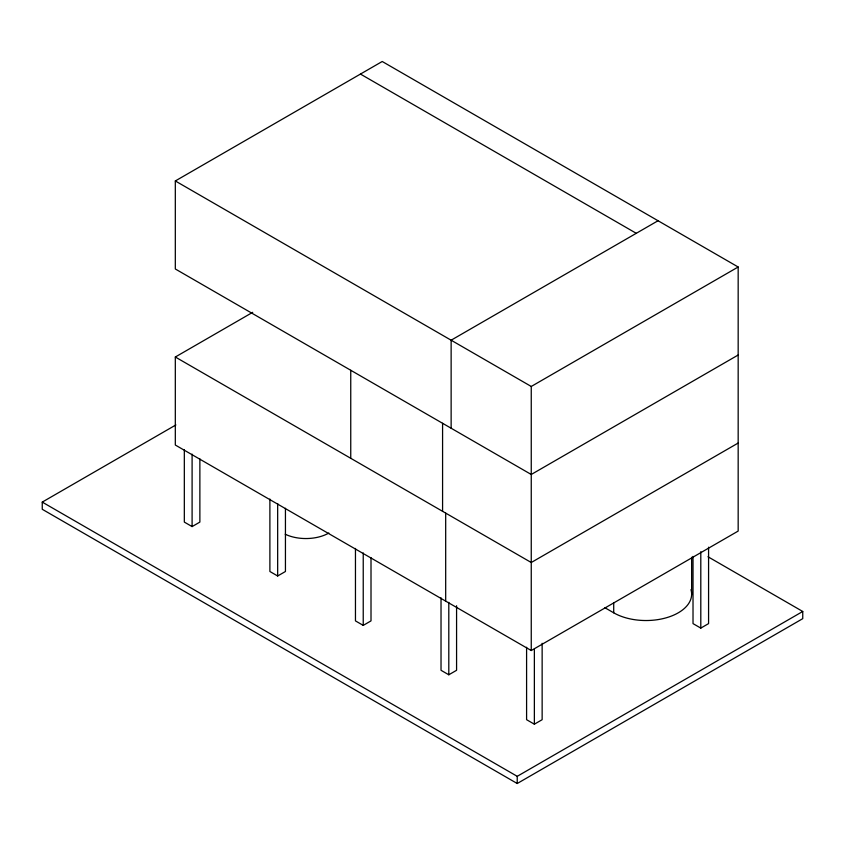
<?xml version="1.0" encoding="UTF-8"?>
<svg xmlns="http://www.w3.org/2000/svg" width="845" height="845" viewBox="0 0 845 845"><rect width="100%" height="100%" fill="white"/><g stroke="black" fill="none" stroke-linecap="round" stroke-linejoin="round"><path stroke-width="1.27" d="M738.171 355.016L531.251 474.478L175.316 268.985L175.316 180.957L382.225 61.495L738.171 266.999L738.171 531.072L531.251 650.534L175.316 445.03L175.316 357.012L252.708 312.323M707.983 556.76L802.75 611.474L802.75 618.656L517.224 783.505L42.25 509.281L42.25 502.099L175.876 424.95M658.054 220.735L451.135 340.197L451.135 428.225M184.326 449.635L184.326 522.094L192.1 526.583L199.874 522.094L199.874 458.856M175.316 180.957L531.251 386.461L738.171 266.999M269.893 499.036L269.893 571.495L277.667 575.984L285.441 571.495L285.441 508.257M355.46 548.437L355.46 620.895L363.234 625.385L371.008 620.895L371.008 557.658M738.171 443.044L531.251 562.506L175.316 357.012M441.027 597.837L441.027 670.296L448.801 674.785L456.575 670.296L456.575 605.749M526.593 647.238L526.593 719.697L534.367 724.186L542.141 719.697L542.141 643.288M693.016 556.422L693.016 623.61L700.801 628.099L708.575 623.61L708.575 547.201M42.25 502.099L517.224 776.323L802.75 611.474M360.445 74.064L636.274 233.315M604.925 607.735L613.713 612.815A45.651 26.353 0 0 0 667.022 617.568A45.651 26.353 0 0 0 690.967 589.662M700.801 551.69L700.801 628.099M691.643 557.288L691.643 594.172M613.713 602.929L613.713 612.815M534.367 649.097L534.367 724.186M531.251 386.461L531.251 650.534M517.224 776.323L517.224 783.505M448.801 602.327L448.801 674.785M445.685 513.105L445.685 601.133M442.579 423.282L442.579 511.309M363.234 552.926L363.234 625.385M350.749 370.268L350.749 458.296M277.667 503.525L277.667 575.984M192.1 454.124L192.1 526.583M328.842 533.026A32.3 18.643 0 0 1 285.209 534.22"/></g></svg>
